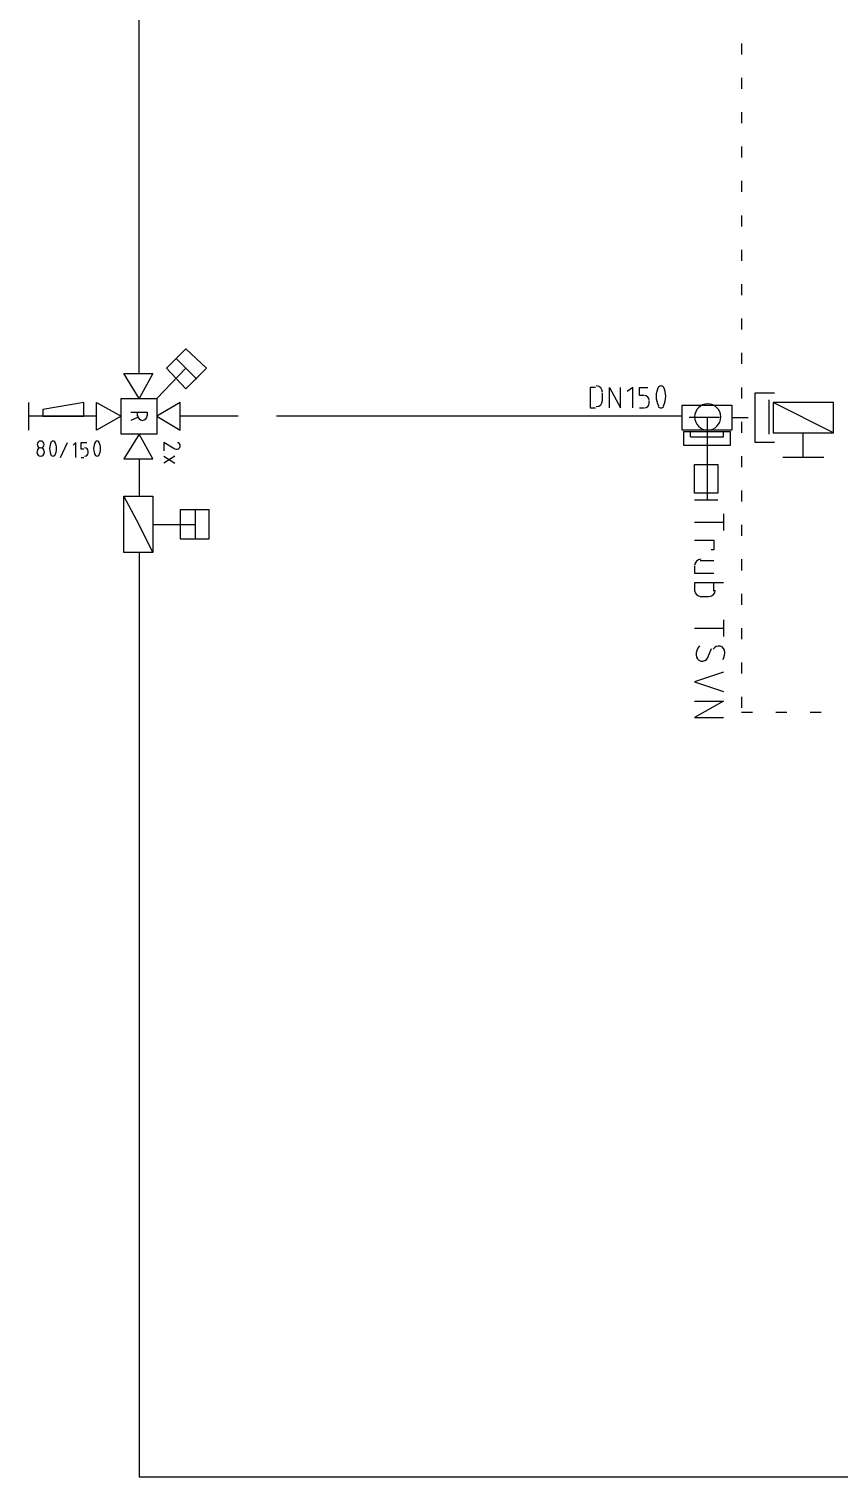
# Model space of a CAD drawing. Header units: millimetres. Extents: x 0 to 33.1, y 1.5 to 45.3.
# Drawn here: x 23.239 to 24.221, y 14.876 to 16.63 of the extents above; entities that cross this region are included whole.
import ezdxf

# ---------------------------------------------------------------- set-up
doc = ezdxf.new("R2010")
doc.units = ezdxf.units.MM
doc.header["$MEASUREMENT"] = 0
doc.layers.get('0').update_dxf_attribs({"linetype": 'CONTINUOUS'})

msp = doc.modelspace()

# ---------------------------------------------------------------- linework, layer by layer
at = {"color": 7, "linetype": 'Continuous'}
for p, q in [((23.3728, 16.3328), (23.3728, 16.9178)), ((23.3728, 16.2994), (23.3728, 16.3328)), ((23.3728, 16.2128), (23.3728, 16.2994)), ((23.4294, 16.2428), (23.4061, 16.2194)), ((23.4544, 16.2194), (23.4294, 16.2428)), ((23.4294, 16.1944), (23.4544, 16.2194)), ((23.3211, 16.1611), (23.2394, 16.1611)), ((23.4928, 16.1611), (23.4228, 16.1611)), ((23.5428, 16.1611), (23.5394, 16.1611)), ((23.6511, 16.1611), (23.5428, 16.1611)), ((24.0311, 16.1611), (23.6511, 16.1611)), ((23.3728, 16.1094), (23.3728, 16.0644)), ((23.3728, 16.0294), (23.3544, 16.0644)), ((23.3544, 15.9961), (23.3544, 16.0644)), ((23.3544, 16.0644), (23.3894, 16.0644)), ((23.3728, 15.9961), (23.3728, 14.8761)), ((26.1494, 14.8761), (23.3728, 14.8761))]:
    msp.add_line(p, q, dxfattribs=at)
at = {"color": 140, "linetype": 'Continuous'}
for p, q in [((24.1028, 16.6128), (24.1028, 16.5994)), ((24.1028, 16.5711), (24.1028, 16.5578)), ((24.1028, 16.5294), (24.1028, 16.5161)), ((24.1028, 16.4878), (24.1028, 16.4744)), ((24.1028, 16.4461), (24.1028, 16.4328)), ((24.1028, 16.4044), (24.1028, 16.3911)), ((24.1028, 16.3628), (24.1028, 16.3494)), ((24.1028, 16.3211), (24.1028, 16.3078)), ((24.1028, 16.2794), (24.1028, 16.2661)), ((24.1028, 16.2378), (24.1028, 16.2244)), ((24.1028, 16.1961), (24.1028, 16.1828)), ((24.1194, 16.1294), (24.1194, 16.1894)), ((24.1194, 16.1894), (24.1428, 16.1894)), ((24.1194, 16.1294), (24.1194, 16.1894)), ((24.1194, 16.1894), (24.1428, 16.1894)), ((24.1194, 16.1294), (24.1194, 16.1894)), ((24.1194, 16.1894), (24.1411, 16.1894)), ((24.1194, 16.1294), (24.1194, 16.1894)), ((24.1194, 16.1894), (24.1428, 16.1894)), ((24.1194, 16.1294), (24.1194, 16.1894)), ((24.1194, 16.1894), (24.1428, 16.1894)), ((24.1361, 16.1811), (24.1361, 16.1394)), ((24.1361, 16.1811), (24.1361, 16.1394)), ((24.1361, 16.1811), (24.1361, 16.1394)), ((24.1361, 16.1811), (24.1361, 16.1394)), ((24.1361, 16.1811), (24.1361, 16.1394)), ((24.2144, 16.1778), (24.1411, 16.1778)), ((24.1411, 16.1778), (24.1411, 16.1411)), ((24.2144, 16.1411), (24.1411, 16.1778)), ((24.2144, 16.1778), (24.1411, 16.1778)), ((24.1411, 16.1778), (24.1411, 16.1411)), ((24.2144, 16.1411), (24.1411, 16.1778)), ((24.2144, 16.1411), (24.2144, 16.1778)), ((24.2144, 16.1411), (24.2144, 16.1778)), ((24.1028, 16.1544), (24.1028, 16.1411)), ((24.1411, 16.1411), (24.2144, 16.1411)), ((24.1411, 16.1411), (24.2144, 16.1411)), ((24.1778, 16.1111), (24.1778, 16.1411)), ((24.1778, 16.1111), (24.1778, 16.1411)), ((24.1428, 16.1294), (24.1194, 16.1294)), ((24.1428, 16.1294), (24.1194, 16.1294)), ((24.1411, 16.1294), (24.1194, 16.1294)), ((24.1428, 16.1294), (24.1194, 16.1294)), ((24.1428, 16.1294), (24.1194, 16.1294)), ((24.1028, 16.1128), (24.1028, 16.0994)), ((24.2028, 16.1111), (24.1528, 16.1111)), ((24.2028, 16.1111), (24.1528, 16.1111)), ((24.2028, 16.1111), (24.1778, 16.1111)), ((24.2028, 16.1111), (24.1778, 16.1111)), ((24.1028, 16.0711), (24.1028, 16.0578)), ((24.1028, 16.0294), (24.1028, 16.0161)), ((24.1028, 15.9878), (24.1028, 15.9744)), ((24.1028, 15.9461), (24.1028, 15.9328)), ((24.1028, 15.9044), (24.1028, 15.8911)), ((24.1028, 15.8628), (24.1028, 15.8494)), ((24.1028, 15.8211), (24.1028, 15.8078)), ((24.1028, 15.8028), (24.1161, 15.8028)), ((24.1444, 15.8028), (24.1578, 15.8028)), ((24.1861, 15.8028), (24.1994, 15.8028))]:
    msp.add_line(p, q, dxfattribs=at)
at = {"color": 0, "linetype": 'Continuous'}
for p, q in [((23.4428, 16.2061), (23.4178, 16.2311)), ((23.3728, 16.1828), (23.3544, 16.2128)), ((23.3544, 16.2128), (23.3894, 16.2128)), ((23.3894, 16.2128), (23.3728, 16.1828)), ((23.4294, 16.2194), (23.3944, 16.1828)), ((23.4061, 16.2194), (23.4294, 16.1944)), ((23.9261, 16.1961), (23.9194, 16.1961)), ((23.9194, 16.1961), (23.9194, 16.1711)), ((23.9428, 16.1711), (23.9428, 16.1961)), ((23.9428, 16.1961), (23.9561, 16.1711)), ((23.9561, 16.1711), (23.9561, 16.1961)), ((23.9711, 16.1961), (23.9644, 16.1911)), ((23.9711, 16.1711), (23.9711, 16.1961)), ((23.9794, 16.1861), (23.9794, 16.1961)), ((23.9794, 16.1961), (23.9894, 16.1961)), ((23.2394, 16.1444), (23.2394, 16.1778)), ((23.3061, 16.1778), (23.2561, 16.1694)), ((23.3061, 16.1611), (23.3061, 16.1778)), ((23.3211, 16.1444), (23.3211, 16.1778)), ((23.3211, 16.1778), (23.3511, 16.1611)), ((23.3511, 16.1394), (23.3511, 16.1828)), ((23.3511, 16.1828), (23.3944, 16.1828)), ((23.3944, 16.1828), (23.3944, 16.1394)), ((23.4228, 16.1778), (23.3944, 16.1611)), ((23.4228, 16.1444), (23.4228, 16.1778)), ((23.9344, 16.1794), (23.9344, 16.1894)), ((23.9844, 16.1861), (23.9794, 16.1861)), ((23.9911, 16.1761), (23.9911, 16.1794)), ((24.0311, 16.1444), (24.0311, 16.1744)), ((24.0311, 16.1744), (24.0911, 16.1744)), ((24.0911, 16.1744), (24.0911, 16.1444)), ((23.2561, 16.1694), (23.2561, 16.1611)), ((23.2561, 16.1611), (23.3061, 16.1611)), ((23.3511, 16.1611), (23.3211, 16.1444)), ((23.3628, 16.1661), (23.3828, 16.1661)), ((23.3711, 16.1594), (23.3628, 16.1561)), ((23.3711, 16.1611), (23.3711, 16.1661)), ((23.3828, 16.1661), (23.3828, 16.1611)), ((23.3944, 16.1611), (23.4228, 16.1444)), ((23.9194, 16.1711), (23.9261, 16.1711)), ((23.9794, 16.1711), (23.9844, 16.1711)), ((24.0611, 16.1594), (24.0611, 16.0594)), ((24.0911, 16.1594), (24.1111, 16.1594)), ((24.0911, 16.1594), (24.1111, 16.1594)), ((24.0911, 16.1594), (24.1094, 16.1594)), ((24.0911, 16.1594), (24.1094, 16.1594)), ((24.0911, 16.1594), (24.1094, 16.1594)), ((24.0911, 16.1594), (24.1111, 16.1594)), ((24.0911, 16.1594), (24.1111, 16.1594)), ((24.0911, 16.1594), (24.1094, 16.1594)), ((24.0911, 16.1594), (24.1094, 16.1594)), ((24.0911, 16.1594), (24.1094, 16.1594)), ((23.3944, 16.1394), (23.3511, 16.1394)), ((23.3728, 16.1394), (23.3544, 16.1094)), ((23.3894, 16.1094), (23.3728, 16.1394)), ((24.0911, 16.1444), (24.0311, 16.1444)), ((24.0328, 16.1428), (24.0328, 16.1261)), ((24.0328, 16.1428), (24.0894, 16.1428)), ((24.0411, 16.1361), (24.0411, 16.1428)), ((24.0811, 16.1361), (24.0811, 16.1428)), ((24.0894, 16.1261), (24.0894, 16.1428)), ((23.2778, 16.1111), (23.2861, 16.1294)), ((23.2961, 16.1294), (23.2928, 16.1261)), ((23.2961, 16.1111), (23.2961, 16.1294)), ((23.3028, 16.1211), (23.3028, 16.1294)), ((23.3028, 16.1294), (23.3094, 16.1294)), ((23.3061, 16.1211), (23.3028, 16.1211)), ((23.4161, 16.1211), (23.4028, 16.1294)), ((23.4028, 16.1294), (23.4028, 16.1194)), ((24.0328, 16.1261), (24.0611, 16.1261)), ((24.0411, 16.1361), (24.0611, 16.1361)), ((24.0611, 16.1361), (24.0811, 16.1361)), ((24.0611, 16.1261), (24.0894, 16.1261)), ((23.2494, 16.1161), (23.2494, 16.1178)), ((23.2578, 16.1178), (23.2578, 16.1161)), ((23.3028, 16.1111), (23.3061, 16.1111)), ((23.3111, 16.1161), (23.3111, 16.1178)), ((23.3544, 16.1094), (23.3894, 16.1094)), ((23.4028, 16.1128), (23.4161, 16.1044)), ((23.4161, 16.1128), (23.4028, 16.1044)), ((24.0461, 16.0678), (24.0461, 16.1028)), ((24.0461, 16.1028), (24.0744, 16.1028)), ((24.0744, 16.1028), (24.0744, 16.0678)), ((23.3894, 16.0644), (23.3894, 15.9961)), ((24.0744, 16.0678), (24.0461, 16.0678)), ((24.0744, 16.0594), (24.0461, 16.0594)), ((23.4578, 16.0478), (23.4228, 16.0478)), ((23.4228, 16.0478), (23.4228, 16.0128)), ((23.4411, 16.0128), (23.4411, 16.0478)), ((23.4578, 16.0128), (23.4578, 16.0478)), ((24.0811, 16.0428), (24.0811, 16.0228)), ((24.0811, 16.0428), (24.0811, 16.0228)), ((23.3894, 15.9961), (23.3728, 16.0294)), ((23.4411, 16.0294), (23.3894, 16.0294)), ((24.0461, 16.0328), (24.0811, 16.0328)), ((24.0461, 16.0328), (24.0811, 16.0328)), ((23.4228, 16.0128), (23.4578, 16.0128)), ((24.0461, 16.0111), (24.0694, 16.0111)), ((24.0461, 16.0111), (24.0694, 16.0111)), ((24.0694, 15.9994), (24.0661, 15.9994)), ((24.0694, 15.9994), (24.0661, 15.9994)), ((24.0694, 16.0111), (24.0694, 15.9994)), ((24.0694, 16.0111), (24.0694, 15.9994)), ((23.3894, 15.9961), (23.3544, 15.9961)), ((24.0694, 15.9861), (24.0528, 15.9861)), ((24.0694, 15.9861), (24.0528, 15.9861)), ((24.0461, 15.9794), (24.0461, 15.9711)), ((24.0461, 15.9794), (24.0461, 15.9711)), ((24.0461, 15.9711), (24.0694, 15.9711)), ((24.0461, 15.9711), (24.0694, 15.9711)), ((24.0811, 15.9594), (24.0461, 15.9594)), ((24.0461, 15.9594), (24.0461, 15.9494)), ((24.0811, 15.9594), (24.0461, 15.9594)), ((24.0461, 15.9594), (24.0461, 15.9494)), ((24.0694, 15.9494), (24.0694, 15.9594)), ((24.0694, 15.9494), (24.0694, 15.9594)), ((24.0528, 15.9428), (24.0628, 15.9428)), ((24.0528, 15.9428), (24.0628, 15.9428)), ((24.0811, 15.9144), (24.0811, 15.8944)), ((24.0811, 15.9144), (24.0811, 15.8944)), ((24.0461, 15.9044), (24.0811, 15.9044)), ((24.0461, 15.9044), (24.0811, 15.9044)), ((24.0661, 15.8794), (24.0611, 15.8678)), ((24.0661, 15.8794), (24.0611, 15.8678)), ((24.0811, 15.8511), (24.0461, 15.8394)), ((24.0811, 15.8511), (24.0461, 15.8394)), ((24.0461, 15.8394), (24.0811, 15.8278)), ((24.0461, 15.8394), (24.0811, 15.8278)), ((24.0461, 15.8161), (24.0811, 15.8161)), ((24.0811, 15.8161), (24.0461, 15.7961)), ((24.0461, 15.8161), (24.0811, 15.8161)), ((24.0811, 15.8161), (24.0461, 15.7961)), ((24.0461, 15.7961), (24.0811, 15.7961)), ((24.0461, 15.7961), (24.0811, 15.7961))]:
    msp.add_line(p, q, dxfattribs=at)
at = {"color": 142, "linetype": 'Continuous'}
msp.add_line((24.0761, 16.1594), (24.0394, 16.1594), dxfattribs=at)
at = {"color": 0, "linetype": 'Continuous'}
for points in [[(23.9344, 16.1903), (23.9344, 16.1944), (23.9311, 16.1978), (23.9269, 16.1978)], [(24.0024, 16.1967), (23.9985, 16.1896), (23.9985, 16.181), (24.0024, 16.1739)], [(24.0053, 16.1978), (24.004, 16.1978), (24.0028, 16.1972), (24.0019, 16.1961)], [(24.0086, 16.1961), (24.0078, 16.1972), (24.0067, 16.1978), (24.0053, 16.1978)], [(24.0082, 16.1739), (24.0121, 16.181), (24.0121, 16.1896), (24.0082, 16.1967)], [(23.9269, 16.1728), (23.9311, 16.1728), (23.9344, 16.1761), (23.9344, 16.1803)], [(23.9911, 16.1803), (23.9911, 16.1835), (23.9885, 16.1861), (23.9853, 16.1861)], [(23.9853, 16.1711), (23.9885, 16.1711), (23.9911, 16.1738), (23.9911, 16.1769)], [(24.0619, 16.1761), (24.0532, 16.1761), (24.0461, 16.169), (24.0461, 16.1603)], [(24.0778, 16.1603), (24.0778, 16.169), (24.0707, 16.1761), (24.0619, 16.1761)], [(23.3711, 16.1619), (23.3711, 16.1588), (23.3738, 16.1561), (23.3769, 16.1561)], [(23.3769, 16.1561), (23.3801, 16.1561), (23.3828, 16.1588), (23.3828, 16.1619)], [(24.0019, 16.1728), (24.0028, 16.1717), (24.004, 16.1711), (24.0053, 16.1711)], [(24.0053, 16.1711), (24.0067, 16.1711), (24.0079, 16.1717), (24.0086, 16.1728)], [(24.0461, 16.1603), (24.0461, 16.1515), (24.0532, 16.1444), (24.0619, 16.1444)], [(24.0619, 16.1444), (24.0707, 16.1444), (24.0778, 16.1515), (24.0778, 16.1603)], [(23.2536, 16.1311), (23.2512, 16.1311), (23.2494, 16.1292), (23.2494, 16.1269)], [(23.2494, 16.1269), (23.2494, 16.1246), (23.2512, 16.1228), (23.2536, 16.1228)], [(23.2536, 16.1228), (23.2512, 16.1228), (23.2494, 16.121), (23.2494, 16.1186)], [(23.2578, 16.1269), (23.2578, 16.1292), (23.256, 16.1311), (23.2536, 16.1311)], [(23.2536, 16.1228), (23.256, 16.1228), (23.2578, 16.1246), (23.2578, 16.1269)], [(23.2578, 16.1186), (23.2578, 16.121), (23.256, 16.1228), (23.2536, 16.1228)], [(23.2665, 16.1303), (23.2638, 16.125), (23.2638, 16.1188), (23.2665, 16.1136)], [(23.2686, 16.1311), (23.2678, 16.1311), (23.2671, 16.1307), (23.2667, 16.1301)], [(23.2706, 16.1301), (23.2701, 16.1307), (23.2694, 16.1311), (23.2686, 16.1311)], [(23.2707, 16.1136), (23.2735, 16.1188), (23.2735, 16.125), (23.2707, 16.1303)], [(23.3111, 16.1186), (23.3111, 16.121), (23.3093, 16.1228), (23.3069, 16.1228)], [(23.3199, 16.1303), (23.3171, 16.125), (23.3171, 16.1188), (23.3199, 16.1136)], [(23.3219, 16.1311), (23.3211, 16.1311), (23.3204, 16.1307), (23.32, 16.1301)], [(23.3239, 16.1301), (23.3235, 16.1307), (23.3228, 16.1311), (23.3219, 16.1311)], [(23.324, 16.1136), (23.3268, 16.1188), (23.3268, 16.125), (23.324, 16.1303)], [(23.4164, 16.1218), (23.4176, 16.121), (23.4193, 16.1208), (23.4207, 16.1217)], [(23.4228, 16.1253), (23.4228, 16.1271), (23.4215, 16.1288), (23.4197, 16.1293)], [(23.4207, 16.1217), (23.4219, 16.1224), (23.4228, 16.1238), (23.4228, 16.1253)], [(23.2494, 16.1169), (23.2494, 16.1146), (23.2512, 16.1128), (23.2536, 16.1128)], [(23.2536, 16.1128), (23.256, 16.1128), (23.2578, 16.1146), (23.2578, 16.1169)], [(23.2667, 16.1137), (23.2671, 16.1132), (23.2678, 16.1128), (23.2686, 16.1128)], [(23.2686, 16.1128), (23.2694, 16.1128), (23.2701, 16.1132), (23.2706, 16.1137)], [(23.3069, 16.1128), (23.3093, 16.1128), (23.3111, 16.1146), (23.3111, 16.1169)], [(23.32, 16.1137), (23.3204, 16.1132), (23.3211, 16.1128), (23.3219, 16.1128)], [(23.3219, 16.1128), (23.3228, 16.1128), (23.3235, 16.1132), (23.3239, 16.1137)], [(24.0536, 15.9878), (24.0494, 15.9878), (24.0461, 15.9844), (24.0461, 15.9803)], [(24.0536, 15.9878), (24.0494, 15.9878), (24.0461, 15.9844), (24.0461, 15.9803)], [(24.0461, 15.9503), (24.0461, 15.9461), (24.0494, 15.9428), (24.0536, 15.9428)], [(24.0461, 15.9503), (24.0461, 15.9461), (24.0494, 15.9428), (24.0536, 15.9428)], [(24.0636, 15.9428), (24.0678, 15.9428), (24.0711, 15.9461), (24.0711, 15.9503)], [(24.0636, 15.9428), (24.0678, 15.9428), (24.0711, 15.9461), (24.0711, 15.9503)], [(24.0518, 15.8831), (24.0493, 15.8796), (24.0479, 15.8754), (24.0478, 15.8712)], [(24.0518, 15.8831), (24.0493, 15.8796), (24.0479, 15.8754), (24.0478, 15.8712)], [(24.0769, 15.8826), (24.0736, 15.8833), (24.0701, 15.8818), (24.0686, 15.8788)], [(24.0769, 15.8826), (24.0736, 15.8833), (24.0701, 15.8818), (24.0686, 15.8788)], [(24.0828, 15.8753), (24.0828, 15.8788), (24.0804, 15.8818), (24.0769, 15.8826)], [(24.0828, 15.8753), (24.0828, 15.8788), (24.0804, 15.8818), (24.0769, 15.8826)], [(24.0808, 15.8665), (24.0821, 15.8699), (24.0828, 15.8732), (24.0828, 15.8767)], [(24.0808, 15.8665), (24.0821, 15.8699), (24.0828, 15.8732), (24.0828, 15.8767)], [(24.0478, 15.8719), (24.0478, 15.8685), (24.0501, 15.8654), (24.0536, 15.8646)], [(24.0478, 15.8719), (24.0478, 15.8685), (24.0501, 15.8654), (24.0536, 15.8646)], [(24.0536, 15.8646), (24.0569, 15.8639), (24.0604, 15.8654), (24.0619, 15.8686)], [(24.0536, 15.8646), (24.0569, 15.8639), (24.0604, 15.8654), (24.0619, 15.8686)]]:
    msp.add_open_spline(points, degree=3, dxfattribs=at)

doc.saveas('drawing.dxf')
